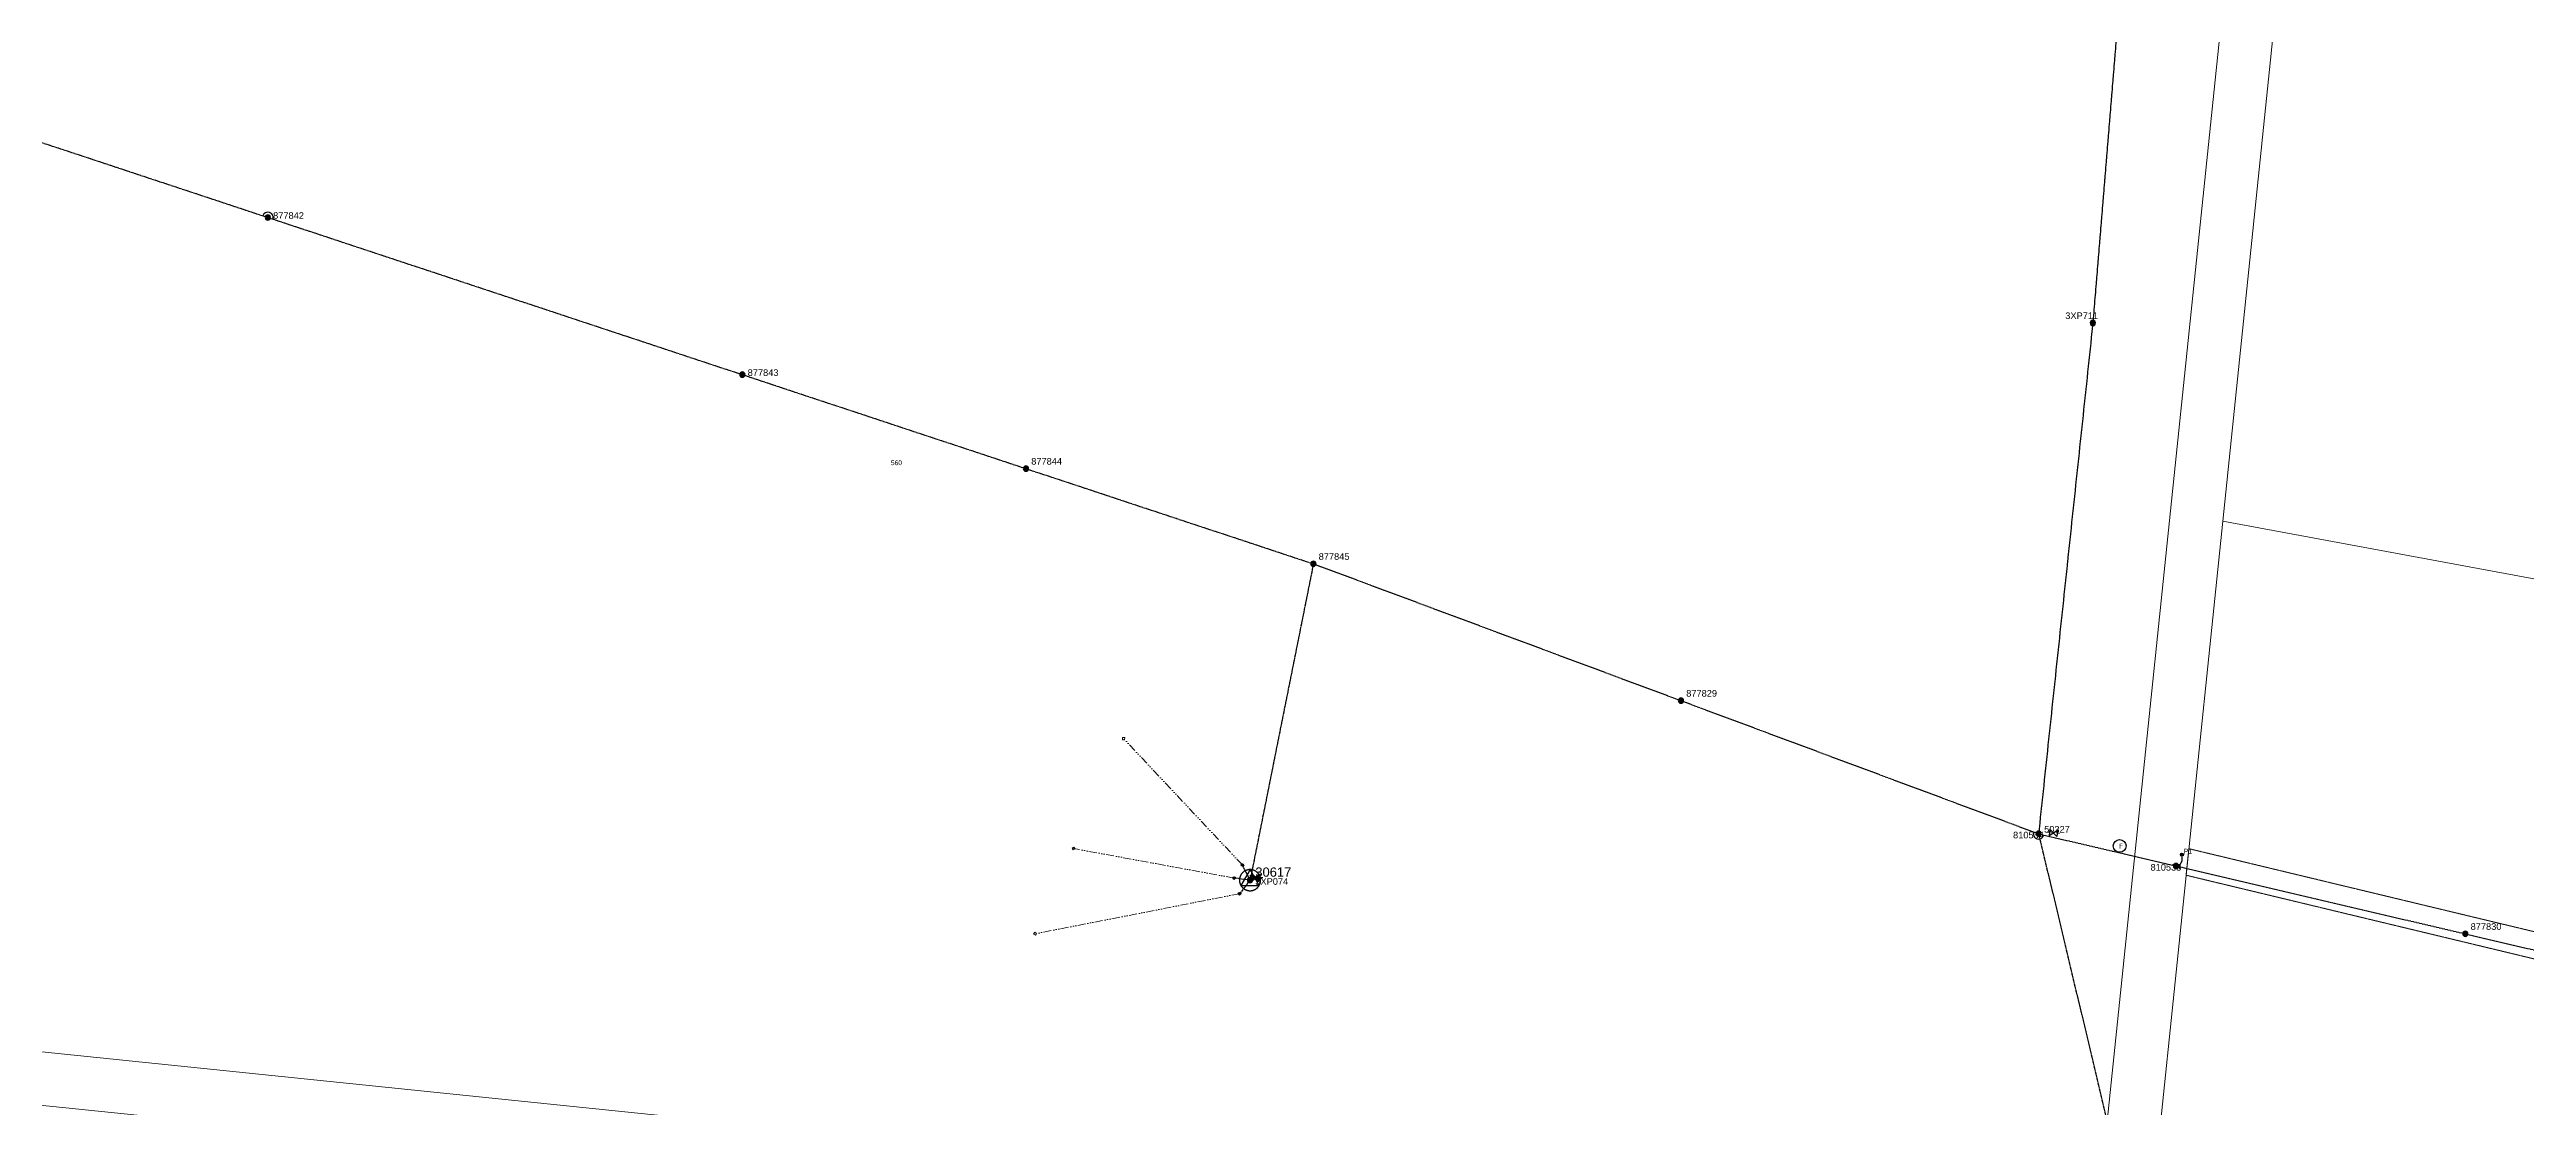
# Model space of a CAD drawing. Header units: metres. Extents: x 254239 to 260101, y 6186854 to 6190266.
# Drawn here: x 256336 to 257273, y 6188172 to 6188572 of the extents above; entities that cross this region are included whole.
import ezdxf
from ezdxf.enums import TextEntityAlignment as Align

# ---------------------------------------------------------------- set-up
doc = ezdxf.new("R2010")
doc.units = ezdxf.units.M
for name, pattern in [('Cable Exist OH', [1, 1, 0]), ('Cable Exist UG', [7, 4, -1, 1, -1]), ('DASHED', [19.05, 12.7, -6.35]), ('HIDDEN2', [0.1875, 0.125, -0.0625]), ('PHANTOMX2', [6.6, 3, -0.75, 0.2, -0.75, 0.2, -0.75, 0.2, -0.75])]:
    doc.linetypes.add(name, pattern=pattern)
doc.layers.get('0').update_dxf_attribs({"color": 6})
for name, color, linetype, lineweight in [('Cadastre Land Parcels_SP_EXT', 118, 'Continuous', 15), ('Cadastre Other Property_SP_EXT', 138, 'DASHED', 15), ('Mains_HV_EXT', 13, 'Continuous', 25), ('Mains_LV_EXT', 163, 'Continuous', 25), ('Services_SP_EXT', 42, 'PHANTOMX2', 20)]:
    doc.layers.add(name, color=color, linetype=linetype, lineweight=lineweight)
for name, color, linetype in [('Duct_SP_EXT', 30, 'Continuous'), ('Equip_LV_EXT', 7, 'Continuous'), ('Equip_SP_HV_EXT', 7, 'Continuous'), ('Sub_SP_TR_HV_LV_EXT', 7, 'Continuous'), ('SupportsOH_SP_TR_HV_LV_SL_EXT', 7, 'Continuous'), ('Trench_SP_EXT', 7, 'Continuous')]:
    doc.layers.add(name, color=color, linetype=linetype)
doc.styles.add('iecISOCP', font='isocp.shx')
doc.styles.add('POLE_LABEL', font='arial.ttf', dxfattribs={"height": 2})
doc.styles.get("Standard").update_dxf_attribs({"font": 'arial.ttf'})
doc.linetypes.add('Cable E UG', pattern='A,5,-0.1,["E",Standard,S=1.5,R=0,X=0,Y=-0.75],-1.45', length=6.55)

# ---------------------------------------------------------------- blocks, each defined once
blk = doc.blocks.new('SUB_POLE_EXT')
at = {"flags": 128}
for points in [[(-0.05, 4), (-0.15, 4), (-0.25, 3.99), (-0.34, 3.99), (-0.44, 3.98), (-0.54, 3.96), (-0.64, 3.95), (-0.73, 3.93), (-0.83, 3.91), (-0.92, 3.89), (-1.02, 3.87), (-1.11, 3.84), (-1.21, 3.81), (-1.3, 3.78), (-1.39, 3.75), (-1.49, 3.71), (-1.58, 3.68), (-1.67, 3.64), (-1.75, 3.59), (-1.84, 3.55), (-1.93, 3.5), (-2.01, 3.46), (-2.1, 3.41), (-2.18, 3.35), (-2.26, 3.3), (-2.34, 3.24), (-2.42, 3.18), (-2.5, 3.12), (-2.58, 3.06), (-2.65, 3), (-2.72, 2.93), (-2.79, 2.86), (-2.86, 2.79), (-2.93, 2.72), (-3, 2.65), (-3.06, 2.58), (-3.12, 2.5), (-3.18, 2.42), (-3.24, 2.34), (-3.3, 2.26), (-3.35, 2.18), (-3.41, 2.1), (-3.46, 2.01), (-3.5, 1.93), (-3.55, 1.84), (-3.59, 1.75), (-3.64, 1.67), (-3.68, 1.58), (-3.71, 1.49), (-3.75, 1.39), (-3.78, 1.3), (-3.81, 1.21), (-3.84, 1.11), (-3.87, 1.02), (-3.89, 0.92), (-3.91, 0.83), (-3.93, 0.73), (-3.95, 0.64), (-3.96, 0.54), (-3.98, 0.44), (-3.99, 0.34), (-3.99, 0.25), (-4, 0.15), (-4, 0.05), (-4, -0.05), (-4, -0.15), (-3.99, -0.25), (-3.99, -0.34), (-3.98, -0.44), (-3.96, -0.54), (-3.95, -0.64), (-3.93, -0.73), (-3.91, -0.83), (-3.89, -0.92), (-3.87, -1.02), (-3.84, -1.11), (-3.81, -1.21), (-3.78, -1.3), (-3.75, -1.39), (-3.71, -1.49), (-3.68, -1.58), (-3.64, -1.67), (-3.59, -1.75), (-3.55, -1.84), (-3.5, -1.93), (-3.46, -2.01), (-3.41, -2.1), (-3.35, -2.18), (-3.3, -2.26), (-3.24, -2.34), (-3.18, -2.42), (-3.12, -2.5), (-3.06, -2.58), (-3, -2.65), (-2.93, -2.72), (-2.86, -2.79), (-2.79, -2.86), (-2.72, -2.93), (-2.65, -3), (-2.58, -3.06), (-2.5, -3.12), (-2.42, -3.18), (-2.34, -3.24), (-2.26, -3.3), (-2.18, -3.35), (-2.1, -3.41), (-2.01, -3.46), (-1.93, -3.5), (-1.84, -3.55), (-1.75, -3.59), (-1.67, -3.64), (-1.58, -3.68), (-1.49, -3.71), (-1.39, -3.75), (-1.3, -3.78), (-1.21, -3.81), (-1.11, -3.84), (-1.02, -3.87), (-0.92, -3.89), (-0.83, -3.91), (-0.73, -3.93), (-0.64, -3.95), (-0.54, -3.96), (-0.44, -3.98), (-0.34, -3.99), (-0.25, -3.99), (-0.15, -4), (-0.05, -4), (0.05, -4), (0.15, -4), (0.25, -3.99), (0.34, -3.99), (0.44, -3.98), (0.54, -3.96), (0.64, -3.95), (0.73, -3.93), (0.83, -3.91), (0.92, -3.89), (1.02, -3.87), (1.11, -3.84), (1.21, -3.81), (1.3, -3.78), (1.39, -3.75), (1.49, -3.71), (1.58, -3.68), (1.67, -3.64), (1.75, -3.59), (1.84, -3.55), (1.93, -3.5), (2.01, -3.46), (2.1, -3.41), (2.18, -3.35), (2.26, -3.3), (2.34, -3.24), (2.42, -3.18), (2.5, -3.12), (2.58, -3.06), (2.65, -3), (2.72, -2.93), (2.79, -2.86), (2.86, -2.79), (2.93, -2.72), (3, -2.65), (3.06, -2.58), (3.12, -2.5), (3.18, -2.42), (3.24, -2.34), (3.3, -2.26), (3.35, -2.18), (3.41, -2.1), (3.46, -2.01), (3.5, -1.93), (3.55, -1.84), (3.59, -1.75), (3.64, -1.67), (3.68, -1.58), (3.71, -1.49), (3.75, -1.39), (3.78, -1.3), (3.81, -1.21), (3.84, -1.11), (3.87, -1.02), (3.89, -0.92), (3.91, -0.83), (3.93, -0.73), (3.95, -0.64), (3.96, -0.54), (3.98, -0.44), (3.99, -0.34), (3.99, -0.25), (4, -0.15), (4, -0.05), (4, 0.05), (4, 0.15), (3.99, 0.25), (3.99, 0.34), (3.98, 0.44), (3.96, 0.54), (3.95, 0.64), (3.93, 0.73), (3.91, 0.83), (3.89, 0.92), (3.87, 1.02), (3.84, 1.11), (3.81, 1.21), (3.78, 1.3), (3.75, 1.39), (3.71, 1.49), (3.68, 1.58), (3.64, 1.67), (3.59, 1.75), (3.55, 1.84), (3.5, 1.93), (3.46, 2.01), (3.41, 2.1), (3.35, 2.18), (3.3, 2.26), (3.24, 2.34), (3.18, 2.42), (3.12, 2.5), (3.06, 2.58), (3, 2.65), (2.93, 2.72), (2.86, 2.79), (2.79, 2.86), (2.72, 2.93), (2.65, 3), (2.58, 3.06), (2.5, 3.12), (2.42, 3.18), (2.34, 3.24), (2.26, 3.3), (2.18, 3.35), (2.1, 3.41), (2.01, 3.46), (1.93, 3.5), (1.84, 3.55), (1.75, 3.59), (1.67, 3.64), (1.58, 3.68), (1.49, 3.71), (1.39, 3.75), (1.3, 3.78), (1.21, 3.81), (1.11, 3.84), (1.02, 3.87), (0.92, 3.89), (0.83, 3.91), (0.73, 3.93), (0.64, 3.95), (0.54, 3.96), (0.44, 3.98), (0.34, 3.99), (0.25, 3.99), (0.15, 4), (0.05, 4)], [(0, 4), (-3.46, -2), (3.46, -2)]]:
    blk.add_lwpolyline(points, close=True, dxfattribs=at)
at = {"flags": 8}
blk.add_attdef('ASSET_NUM', text='', height=2.5, dxfattribs=at).set_placement((0, 7), align=Align.MIDDLE_CENTER)
for tag, flags, p in [('STREET_CODE', 9, (-1.38, 1.45)), ('NO_PHASES', 9, (-1.38, 1.05)), ('OPERATED_BY', 9, (-1.38, 0.65)), ('MAINTAINED_BY', 9, (-1.38, 0.45)), ('ORIENTATION', 9, (-1.38, 0.25)), ('OWNED_BY', 9, (-1.38, 0.05)), ('CONSTRUCTED_VOLTAGE', 9, (-1.13, 0.75)), ('OPERATING_VOLTAGE', 9, (-1.13, 0.35)), ('STATE', 9, (-1.38, -0.35)), ('USAGE', 9, (-1.38, -0.75)), ('LEGEND', 9, (-1.38, -0.95)), ('SUBURB', 9, (-1.38, -1.15)), ('STREETNAME', 9, (-1.38, -1.35)), ('LOCATION', 9, (-1.38, -1.55)), ('NOTES', 9, (-1.38, -1.75)), ('Z', 1, (-1.38, -1.95)), ('SECONDARY_VOLTAGE', 9, (-1.13, -0.65)), ('SUBSTATION_TYPE', 9, (-1.13, -1.05))]:
    blk.add_attdef(tag, text='', height=0.1, dxfattribs=dict(flags=flags)).set_placement(p, align=Align.MIDDLE_LEFT)
blk = doc.blocks.new('LV_OH_LINKS_DISTFUSE_EXT')
for p, q in [((0, 0), (0.96, 0)), ((3.84, 0), (4.8, 0))]:
    blk.add_line(p, q)
blk.add_lwpolyline([(3.84, -1.2), (3.84, 1.2), (0.96, -1.2), (0.96, 1.2)], close=True)
at = {"flags": 9}
for tag, p in [('ACTUAL_STATUS', (0, 0)), ('CONSTRUCTED_VOLTAGE', (0, -0.2)), ('OPERATING_VOLTAGE', (0, -0.6)), ('ORIENTATION', (0, -0.8)), ('OWNED_BY', (0, -1)), ('STATE', (0, -1.2)), ('SWITCH_TYPE', (0, -1.4)), ('NO_PHASES', (0, -0.4)), ('USAGE', (0, -1.6)), ('NOTES', (0, -1.8))]:
    blk.add_attdef(tag, text='', height=0.2, dxfattribs=at).set_placement(p, align=Align.MIDDLE_LEFT)
at = {"flags": 1}
blk.add_attdef('Z', (0, 0), '', height=0.2, dxfattribs=at)
blk = doc.blocks.new('CCP_EXT')
blk.add_wipeout([(0, 0.57), (0.57, 0), (0, -0.57), (-0.57, 0)])
blk.add_lwpolyline([(-0.57, 0), (0, 0.57), (0.57, 0), (0, -0.57), (-0.57, 0)])
at = {"flags": 1}
blk.add_attdef('Z', (0, 0), '', height=0.2, dxfattribs=at)
at = {"flags": 9}
for tag, p in [('CCP_TYPE', (0, 0)), ('CONSTRUCTED_VOLTAGE', (0, -0.2)), ('OPERATING_VOLTAGE', (0, -0.6)), ('ORIENTATION', (0, -0.8)), ('OWNED_BY', (0, -1)), ('STATE', (0, -1.8)), ('NO_PHASES', (0, -0.4)), ('USAGE', (0, -1.2)), ('LEGEND', (0, -1.4)), ('LIFE_SUPPORT', (0, -1.6)), ('NOTES', (0, -2))]:
    blk.add_attdef(tag, text='', height=0.2, dxfattribs=at).set_placement(p, align=Align.MIDDLE_LEFT)
blk = doc.blocks.new('POLE_EXT')
blk.add_hatch(color=256).paths.add_polyline_path([(-1, 0, 1), (1, 0, 1)])
blk.add_lwpolyline([(-1, 0, 1), (1, 0, 1)], format="xyb", close=True)
at = {"flags": 8}
blk.add_attdef('pNumber', text='', height=2, dxfattribs=at).set_placement((2.5, 2.5), align=Align.MIDDLE_CENTER)
at = {"style": 'POLE_LABEL', "flags": 9}
for tag, p in [('STRUCTURE_PLANT_NUMBER', (1.35, 0.03)), ('STREET_CODE', (1.35, -0.2))]:
    blk.add_attdef(tag, text='', height=0.2, dxfattribs=at).set_placement(p, align=Align.MIDDLE_LEFT)
at = {"flags": 1}
blk.add_attdef('Z', (1.35, -7.33), '', height=0.2, dxfattribs=at)
at = {"flags": 9}
for tag, p in [('OWNED_BY', (1.35, -0.4)), ('SPECIAL_USE', (1.35, -0.8)), ('STATE', (1.35, -1)), ('cLV', (1.35, -1.4)), ('hDepth', (1.35, -1.6)), ('hDia', (1.35, -1.8)), ('cHV', (1.35, -2)), ('cLinedev', (1.35, -3.4)), ('pExisting', (1.35, -3.8)), ('pFooting', (1.35, -4.4)), ('pNew', (1.35, -4.6)), ('pRelocate', (1.35, -5)), ('pRemove', (1.35, -5.2)), ('pReplace', (1.35, -5.4)), ('pStay', (1.35, -5.6)), ('pType', (1.35, -5.8)), ('cspan', (1.35, -6)), ('STREETNAME', (1.35, -6.2)), ('SUBURB', (1.35, -6.4)), ('OPERATED_BY', (1.36, -7.01)), ('PARENT', (1.35, -0.6)), ('USAGE', (1.35, -1.2)), ('LBRACKET', (1.35, -2.2)), ('LExisting', (1.35, -2.4)), ('LANTNUMBER', (1.35, -2.6)), ('LOther', (1.35, -2.8)), ('LRemove', (1.35, -3)), ('LEGEND', (1.35, -3.2)), ('LOCATION', (1.35, -3.6)), ('PFNUMBER', (1.35, -4)), ('NEWPFNUMBER', (1.35, -4.2)), ('NOTES', (1.35, -6.6)), ('MAINTAINED_BY', (1.36, -6.81))]:
    blk.add_attdef(tag, text='', height=0.2, dxfattribs=at).set_placement(p, align=Align.MIDDLE_LEFT)
blk = doc.blocks.new('HV_DOF_CLOSED_EXT')
for p, q in [((0, 7.9), (0, 6.94)), ((0, 4.06), (0, 3.1))]:
    blk.add_line(p, q)
blk.add_lwpolyline([(-1.2, 4.06), (1.2, 4.06), (-1.2, 6.94), (1.2, 6.94)], close=True)
for tag, height, flags, p in [('STREET_CODE', 0.2, 9, (1.5, 0)), ('ASSET_NUM', 2.5, 8, (2, 2)), ('ACTUAL_STATUS', 0.2, 9, (1.5, -0.2)), ('CONSTRUCTED_VOLTAGE', 0.2, 9, (1.5, -0.4)), ('OPERATING_VOLTAGE', 0.2, 9, (1.5, -0.8)), ('ORIENTATION', 0.2, 9, (1.5, -1)), ('OWNED_BY', 0.2, 9, (1.5, -1.2)), ('OPERATED_BY', 0.2, 9, (1.5, -1.4)), ('STATE', 0.2, 9, (1.5, -1.8)), ('SWITCH_TYPE', 0.2, 9, (1.5, -2)), ('STREETNAME', 0.2, 9, (1.5, -2.8)), ('SUBURB', 0.2, 9, (1.5, -3)), ('Z', 0.2, 1, (1.5, -3.6)), ('NO_PHASES', 0.2, 9, (1.5, -0.6)), ('MAINTAINED_BY', 0.2, 9, (1.5, -1.6)), ('USAGE', 0.2, 9, (1.5, -2.2)), ('LEGEND', 0.2, 9, (1.5, -2.4)), ('LOCATION', 0.2, 9, (1.5, -2.6)), ('NOTES', 0.2, 9, (1.5, -3.2)), ('LABEL_ALIGNMENT', 0.2, 9, (1.5, -3.4))]:
    blk.add_attdef(tag, text='', height=height, dxfattribs=dict(flags=flags)).set_placement(p, align=Align.MIDDLE_LEFT)
blk = doc.blocks.new('FAULT_INDICATOR_MANUAL_EXT')
blk.add_circle((0, 0), 2.4)
at = {"insert": (-0.28, 0.92), "char_height": 2, "width": 1.2998, "attachment_point": 1, "style": 'iecISOCP'}
blk.add_mtext('F', dxfattribs=at)
for tag, height, flags, p in [('STREET_CODE', 0.2, 9, (1.5, 0)), ('ASSET_NUM', 2.5, 8, (2, 2)), ('CONSTRUCTED_VOLTAGE', 0.2, 9, (1.5, -0.2)), ('OPERATING_VOLTAGE', 0.2, 9, (1.5, -0.8)), ('ORIENTATION', 0.2, 9, (1.5, -1)), ('OWNED_BY', 0.2, 9, (1.5, -1.2)), ('STATE', 0.2, 9, (1.5, -1.4)), ('STREETNAME', 0.2, 9, (1.5, -2.2)), ('SUBURB', 0.2, 9, (1.5, -2.4)), ('Z', 0.2, 1, (1.5, -2.8)), ('FLITE_NUMBER', 0.2, 9, (1.5, -0.4)), ('USAGE', 0.2, 9, (1.5, -1.6)), ('LEGEND', 0.2, 9, (1.5, -1.8)), ('LOCATION', 0.2, 9, (1.5, -2)), ('NOTES', 0.2, 9, (1.5, -2.6)), ('INDICATOR_TYPE', 0.2, 9, (1.5, -0.6))]:
    blk.add_attdef(tag, text='', height=height, dxfattribs=dict(flags=flags)).set_placement(p, align=Align.MIDDLE_LEFT)
blk = doc.blocks.new('CABLE_LARGE_EXT')
h = blk.add_hatch(color=256)
edge = h.paths.add_edge_path()
edge.add_arc((0, 0.55), 0.55, 0, 360)
blk.add_circle((0, 0.55), 0.55)
at = {"flags": 1}
blk.add_attdef('Z', (0, 0), '', height=0.2, dxfattribs=at)
at = {"flags": 9}
for tag, p in [('COND_CODE', (0, 0)), ('STATE', (0, -0.4)), ('XSECT_SIZE', (0, -0.6)), ('FB_REFERENCE', (0, -0.2)), ('NOTES', (0, -0.8))]:
    blk.add_attdef(tag, text='', height=0.2, dxfattribs=at).set_placement(p, align=Align.MIDDLE_LEFT)
blk = doc.blocks.new('CONNECTOR_NODE_EXT')
h = blk.add_hatch(color=256)
edge = h.paths.add_edge_path()
edge.add_arc((0, 0), 0.5, 0, 360)
blk.add_circle((0, 0), 0.5)
at = {"flags": 1}
blk.add_attdef('Z', (0, 0), '', height=0.2, dxfattribs=at)
at = {"flags": 9}
for tag, p in [('CONNECTOR_TYPE', (0, 0)), ('CONSTRUCTED_VOLTAGE', (0, -0.2)), ('OPERATING_VOLTAGE', (0, -0.6)), ('ORIENTATION', (0, -0.8)), ('SUBTYPE', (0, -1)), ('NO_PHASES', (0, -0.4)), ('USAGE', (0, -1.2)), ('NOTES', (0, -1.4))]:
    blk.add_attdef(tag, text='', height=0.2, dxfattribs=at).set_placement(p, align=Align.MIDDLE_LEFT)

msp = doc.modelspace()

# ---------------------------------------------------------------- linework, layer by layer
at = {"layer": 'Cadastre Land Parcels_SP_EXT', "linetype": 'Continuous'}
for points in [[(257109.144, 6188113.454), (257160.051, 6188604.609), (256756.985, 6188653.235), (256337.917, 6188703.774), (256282.679, 6188217.06), (256280.585, 6188198.689), (257109.144, 6188113.454)], [(257582.86, 6188569.707), (257443.818, 6188585.511), (257181.697, 6188618.637), (257158.399, 6188393.913), (257420.361, 6188345.464), (257528.061, 6188317.968), (257582.86, 6188569.707)], [(257528.061, 6188317.968), (257420.361, 6188345.464), (257158.399, 6188393.913), (257130.258, 6188122.218), (257137.11, 6188109.854), (257242.141, 6188096.498), (257473.586, 6188068.011), (257528.061, 6188317.968)], [(256343.678, 6187559.681), (256428.59, 6187971.26), (256407.452, 6188165.379), (256261.194, 6188180.42), (256182.417, 6187612.5), (256315.592, 6187553.883), (256327.091, 6187552.182), (256343.678, 6187559.681)]]:
    msp.add_lwpolyline(points, close=True, dxfattribs=at)
at = {"layer": 'Cadastre Other Property_SP_EXT', "linetype": 'HIDDEN2'}
msp.add_lwpolyline([(257144.5306, 6188260.0379), (257891.4374, 6188080.5293), (257892.554, 6188090.5492), (257505.0078, 6188183.6905), (257528.0607, 6188317.9772), (257518.3683, 6188320.4519), (257495.2717, 6188186.0304), (257145.5704, 6188270.0763), (257144.5306, 6188260.0379)], close=True, dxfattribs=at)
at = {"layer": 'Duct_SP_EXT'}
msp.add_lwpolyline([(257142.9513, 6188267.0492), (257142.9513, 6188265.3221), (257141.7291, 6188263.3267)], dxfattribs=at)
at = {"layer": 'Mains_HV_EXT', "linetype": 'Cable Exist OH'}
for points in [[(257145.825, 6188849.206), (257122.827, 6188633.9851), (257109.255, 6188468.908), (257088.7221, 6188275.721)], [(256317.2863, 6188542.4566), (256329.0699, 6188538.5853), (256418.9086, 6188508.8271)], [(256418.9086, 6188508.8271), (256762.6139, 6188394.9779), (256814.387, 6188377.834)], [(256814.387, 6188377.834), (256790.426, 6188258.167)], [(256814.387, 6188377.834), (256953.4328, 6188326.0784), (257088.722, 6188275.721)], [(257088.7221, 6188275.721), (257117.0817, 6188156.7703)], [(257088.7221, 6188275.721), (257116.9483, 6188269.106)], [(257116.9483, 6188269.106), (257140.7177, 6188263.5355)], [(257140.7177, 6188263.5354), (257250.1716, 6188237.8842), (257501.32, 6188179.026)]]:
    msp.add_lwpolyline(points, dxfattribs=at)
at = {"layer": 'Mains_HV_EXT', "linetype": 'Continuous'}
for points in [[(256420.8176, 6188508.1947, 0.98169906), (256416.9984, 6188509.4598)], [(257086.8476, 6188276.4187, 0.59186245), (257089.14, 6188273.7652)], [(257089.1862, 6188273.774, 0.29386516), (257090.6486, 6188275.2695)]]:
    msp.add_lwpolyline(points, format="xyb", dxfattribs=at)
at = {"layer": 'Mains_HV_EXT', "linetype": 'Cable E UG'}
msp.add_lwpolyline([(257140.7328, 6188263.532), (257142.3269, 6188262.5976)], dxfattribs=at)
at = {"layer": 'Mains_LV_EXT', "linetype": 'Cable Exist OH'}
for points in [[(256790.426, 6188258.167), (256784.377, 6188258.967)], [(256790.426, 6188258.167), (256787.531, 6188263.905)], [(256790.426, 6188258.167), (256786.481, 6188253.048)]]:
    msp.add_lwpolyline(points, dxfattribs=at)
at = {"layer": 'Trench_SP_EXT', "linetype": 'Cable Exist UG'}
msp.add_lwpolyline([(257140.7327, 6188263.532), (257141.9791, 6188262.924)], dxfattribs=at)

# ---------------------------------------------------------------- block references
at = {"layer": 'Duct_SP_EXT'}
msp.add_blockref('CABLE_LARGE_EXT', (257142.9791, 6188267.2713), dxfattribs=at)
at = {"layer": 'Equip_LV_EXT'}
for name, p in [('CONNECTOR_NODE_EXT', (256784.377, 6188258.967)), ('CONNECTOR_NODE_EXT', (256787.531, 6188263.905)), ('LV_OH_LINKS_DISTFUSE_EXT', (256789.6829, 6188258.8361)), ('LV_OH_LINKS_DISTFUSE_EXT', (256790.0193, 6188259.0806)), ('LV_OH_LINKS_DISTFUSE_EXT', (256790.426, 6188259.167)), ('CONNECTOR_NODE_EXT', (256786.481, 6188253.048))]:
    msp.add_blockref(name, p, dxfattribs=at)
at = {"layer": 'Equip_SP_HV_EXT'}
ref = msp.add_blockref('HV_DOF_CLOSED_EXT', (257088.8431, 6188276.6631), dxfattribs=dict(at, rotation=263.8253493682106))
ref.add_attrib('ASSET_NUM', '50327', dxfattribs={"layer": '0', "height": 2.5}).set_placement((257090.8431, 6188277.4131), align=Align.MIDDLE_LEFT)
msp.add_blockref('FAULT_INDICATOR_MANUAL_EXT', (257119.4012, 6188271.108), dxfattribs=at)
at = {"layer": 'Sub_SP_TR_HV_LV_EXT'}
ref = msp.add_blockref('SUB_POLE_EXT', (256790.426, 6188258.167), dxfattribs=at)
ref.add_attrib('ASSET_NUM', '30617', dxfattribs={"layer": '0', "height": 3.5}).set_placement((256792.426, 6188258.417), align=Align.BOTTOM_LEFT)
at = {"layer": 'SupportsOH_SP_TR_HV_LV_SL_EXT'}
ref = msp.add_blockref('POLE_EXT', (256418.867, 6188508.812), dxfattribs=at)
ref.add_attrib('ASSET_NUM', '877842', dxfattribs={"layer": '0', "height": 2.5, "style": 'POLE_LABEL'}).set_placement((256420.867, 6188509.562), align=Align.MIDDLE_LEFT)
ref = msp.add_blockref('POLE_EXT', (257109.255, 6188468.908), dxfattribs=at)
ref.add_attrib('ASSET_NUM', '3XP711', dxfattribs={"layer": '0', "height": 2.5, "style": 'POLE_LABEL'}).set_placement((257111.255, 6188469.658), align=Align.BOTTOM_RIGHT)
ref = msp.add_blockref('POLE_EXT', (256598.3799, 6188449.3789), dxfattribs=at)
ref.add_attrib('ASSET_NUM', '877843', dxfattribs={"layer": '0', "height": 2.5, "style": 'POLE_LABEL'}).set_placement((256600.3799, 6188450.1289), align=Align.MIDDLE_LEFT)
ref = msp.add_blockref('POLE_EXT', (256705.654, 6188413.84), dxfattribs=at)
ref.add_attrib('ASSET_NUM', '877844', dxfattribs={"layer": '0', "height": 2.5, "style": 'POLE_LABEL'}).set_placement((256707.654, 6188414.59), align=Align.BOTTOM_LEFT)
ref = msp.add_blockref('POLE_EXT', (256814.387, 6188377.834), dxfattribs=at)
ref.add_attrib('ASSET_NUM', '877845', dxfattribs={"layer": '0', "height": 2.5, "style": 'POLE_LABEL'}).set_placement((256816.387, 6188378.584), align=Align.BOTTOM_LEFT)
ref = msp.add_blockref('POLE_EXT', (256953.4328, 6188326.0784), dxfattribs=at)
ref.add_attrib('ASSET_NUM', '877829', dxfattribs={"layer": '0', "height": 2.5, "style": 'POLE_LABEL'}).set_placement((256955.4328, 6188326.8284), align=Align.BOTTOM_LEFT)
ref = msp.add_blockref('POLE_EXT', (257088.722, 6188275.721), dxfattribs=at)
ref.add_attrib('ASSET_NUM', '810534', dxfattribs={"layer": '0', "height": 2.5, "style": 'POLE_LABEL'}).set_placement((257090.722, 6188276.471), align=Align.TOP_RIGHT)
ref = msp.add_blockref('POLE_EXT', (256790.426, 6188258.167), dxfattribs=at)
ref.add_attrib('ASSET_NUM', '3XP074', dxfattribs={"layer": '0', "height": 2.5, "style": 'POLE_LABEL'}).set_placement((256792.426, 6188258.917), align=Align.TOP_LEFT)
ref = msp.add_blockref('POLE_EXT', (257140.7328, 6188263.5319), dxfattribs=at)
ref.add_attrib('ASSET_NUM', '810533', dxfattribs={"layer": '0', "height": 2.5, "style": 'POLE_LABEL'}).set_placement((257142.7328, 6188264.2819), align=Align.TOP_RIGHT)
ref = msp.add_blockref('POLE_EXT', (257250.1716, 6188237.8843), dxfattribs=at)
ref.add_attrib('ASSET_NUM', '877830', dxfattribs={"layer": '0', "height": 2.5, "style": 'POLE_LABEL'}).set_placement((257252.1716, 6188238.6343), align=Align.BOTTOM_LEFT)

# ---------------------------------------------------------------- texts
at = {"layer": 'Cadastre Land Parcels_SP_EXT'}
msp.add_text('560', height=1.8, dxfattribs=at).set_placement((256654.5602, 6188415.1368))
at = {"layer": 'Duct_SP_EXT'}
msp.add_text('P1', height=1.8, dxfattribs=at).set_placement((257143.7013, 6188268.2436))

# ---------------------------------------------------------------- next in the draw order: block references
at = {"layer": 'Services_SP_EXT'}
for p, rotation in [((256742.61, 6188311.69), 132.0072699763163), ((256723.655, 6188270.139), 168.3668988182731), ((256709.121, 6188237.886), 189.8901584326121)]:
    msp.add_blockref('CCP_EXT', p, dxfattribs=dict(at, rotation=rotation))

# ---------------------------------------------------------------- next in the draw order: linework, layer by layer
for points in [[(256787.531, 6188263.905), (256742.61, 6188311.69)], [(256784.377, 6188258.967), (256723.655, 6188270.139)], [(256786.481, 6188253.048), (256709.121, 6188237.886)]]:
    msp.add_lwpolyline(points, dxfattribs=at)

doc.saveas('drawing.dxf')
